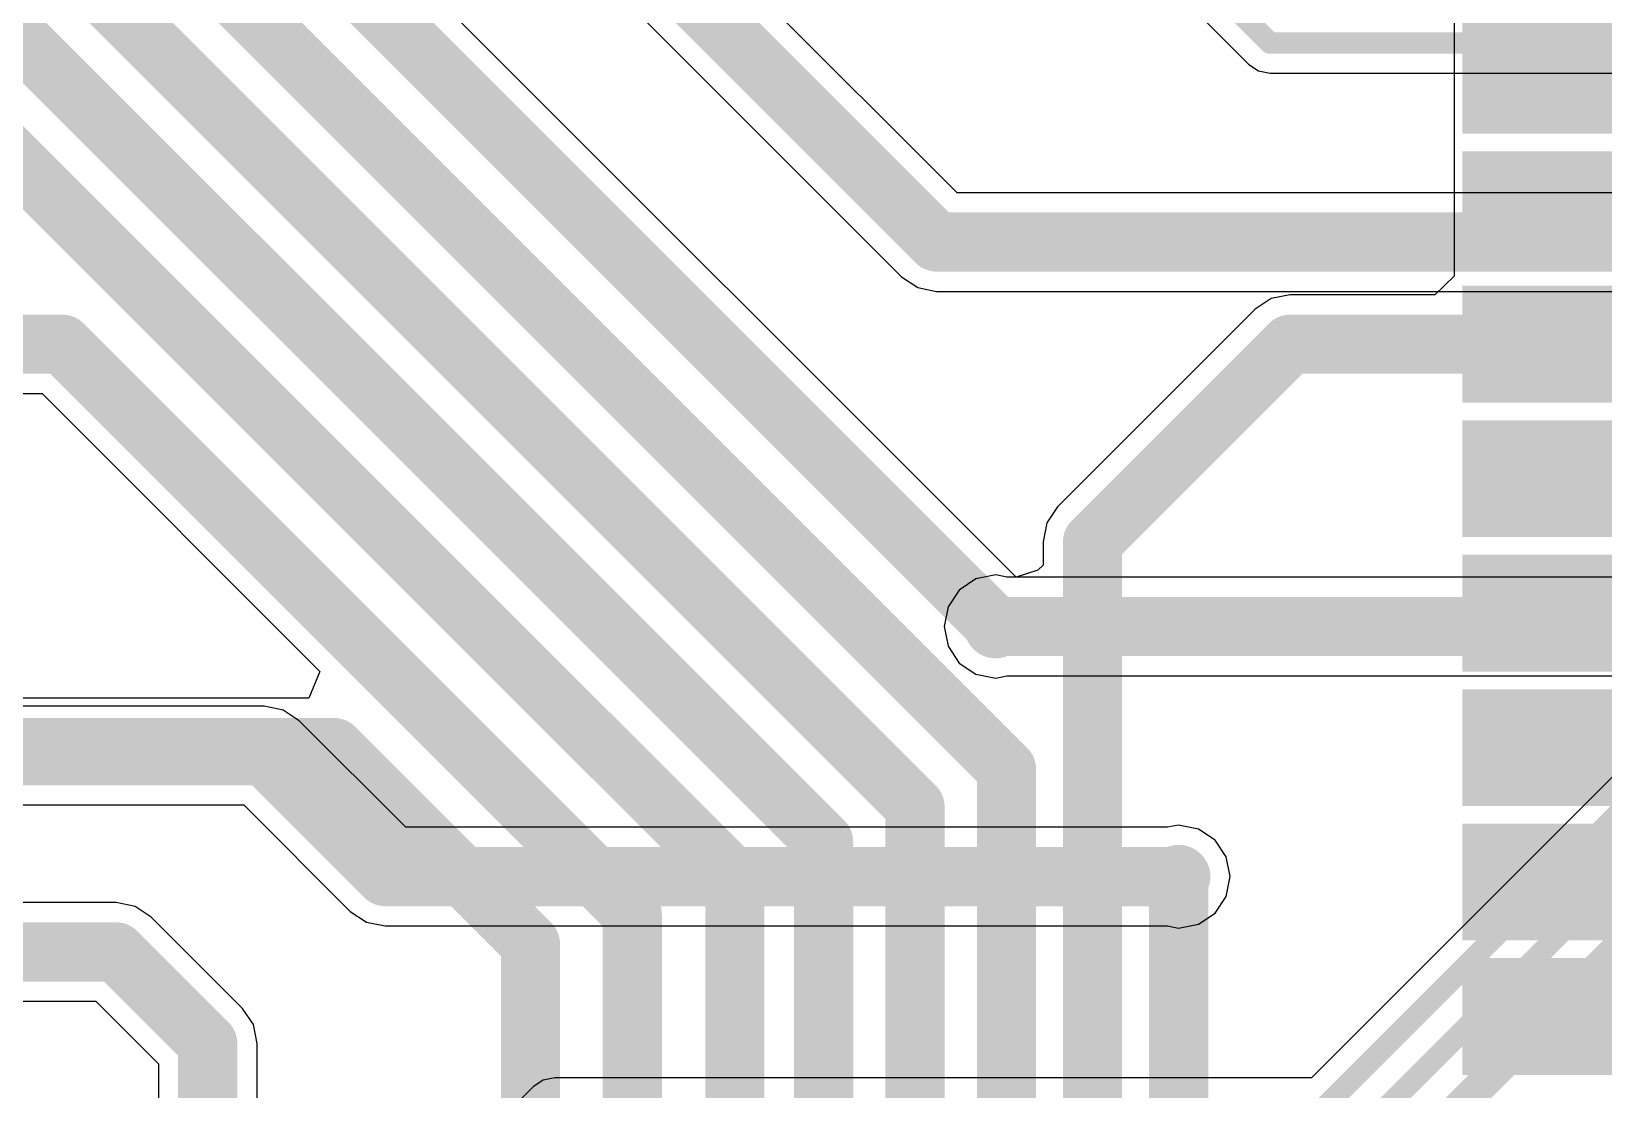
# Model space of a CAD drawing. Header units: millimetres. Extents: x -0.71 to 2.98, y -0.65 to 2.9.
# Drawn here: x 0.982 to 1.567, y 1.686 to 2.079 of the extents above; entities that cross this region are included whole.
import ezdxf

# ---------------------------------------------------------------- set-up
doc = ezdxf.new("R2010")
doc.units = ezdxf.units.MM
doc.header["$MEASUREMENT"] = 0
for name, color, linetype in [('BottomLayer', 5, 'Continuous'), ('BottomSolder', 6, 'Continuous'), ('Mechanical2', 216, 'Continuous'), ('TopLayer', 1, 'Continuous'), ('TopPaste', 8, 'Continuous'), ('TopSolder', 216, 'Continuous'), ('ViaHoleLayer', 16, 'Continuous')]:
    doc.layers.add(name, color=color, linetype=linetype)

# ---------------------------------------------------------------- blocks, each defined once
blk = doc.blocks.new('ESP32_WROVER_E_N8R8_253')
at = {"layer": 'TopLayer'}
for points in [[(0.31496, -0.03228), (0.37402, -0.03228), (0.37402, -0.06772), (0.31496, -0.06772)], [(0.31496, -0.08228), (0.37402, -0.08228), (0.37402, -0.11772), (0.31496, -0.11772)], [(0.31496, -0.13228), (0.37402, -0.13228), (0.37402, -0.16772), (0.31496, -0.16772)], [(0.31496, -0.18228), (0.37402, -0.18228), (0.37402, -0.21772), (0.31496, -0.21772)], [(0.31496, -0.23228), (0.37402, -0.23228), (0.37402, -0.26772), (0.31496, -0.26772)], [(0.31496, -0.28228), (0.37402, -0.28228), (0.37402, -0.31772), (0.31496, -0.31772)], [(0.31496, -0.33228), (0.37402, -0.33228), (0.37402, -0.36772), (0.31496, -0.36772)], [(0.31496, -0.38228), (0.37402, -0.38228), (0.37402, -0.41772), (0.31496, -0.41772)]]:
    blk.add_hatch(color=1, dxfattribs=at).paths.add_polyline_path(points)
at = {"layer": 'TopPaste'}
for points in [[(0.31496, -0.03228), (0.37402, -0.03228), (0.37402, -0.06772), (0.31496, -0.06772)], [(0.31496, -0.08228), (0.37402, -0.08228), (0.37402, -0.11772), (0.31496, -0.11772)], [(0.31496, -0.13228), (0.37402, -0.13228), (0.37402, -0.16772), (0.31496, -0.16772)], [(0.31496, -0.18228), (0.37402, -0.18228), (0.37402, -0.21772), (0.31496, -0.21772)], [(0.31496, -0.23228), (0.37402, -0.23228), (0.37402, -0.26772), (0.31496, -0.26772)], [(0.31496, -0.28228), (0.37402, -0.28228), (0.37402, -0.31772), (0.31496, -0.31772)], [(0.31496, -0.33228), (0.37402, -0.33228), (0.37402, -0.36772), (0.31496, -0.36772)], [(0.31496, -0.38228), (0.37402, -0.38228), (0.37402, -0.41772), (0.31496, -0.41772)]]:
    blk.add_hatch(color=8, dxfattribs=at).paths.add_polyline_path(points)
at = {"layer": 'TopSolder'}
for points in [[(0.31096, -0.02828), (0.37802, -0.02828), (0.37802, -0.07172), (0.31096, -0.07172)], [(0.31096, -0.07828), (0.37802, -0.07828), (0.37802, -0.12172), (0.31096, -0.12172)], [(0.31096, -0.12828), (0.37802, -0.12828), (0.37802, -0.17172), (0.31096, -0.17172)], [(0.31096, -0.17828), (0.37802, -0.17828), (0.37802, -0.22172), (0.31096, -0.22172)], [(0.31096, -0.22828), (0.37802, -0.22828), (0.37802, -0.27172), (0.31096, -0.27172)], [(0.31096, -0.27828), (0.37802, -0.27828), (0.37802, -0.32172), (0.31096, -0.32172)], [(0.31096, -0.32828), (0.37802, -0.32828), (0.37802, -0.37172), (0.31096, -0.37172)], [(0.31096, -0.37828), (0.37802, -0.37828), (0.37802, -0.42172), (0.31096, -0.42172)]]:
    blk.add_hatch(color=216, dxfattribs=at).paths.add_polyline_path(points)

msp = doc.modelspace()

# ---------------------------------------------------------------- hatches: boundary and pattern name
at = {"layer": 'BottomLayer'}
h = msp.add_hatch(color=5, dxfattribs=at)
edge = h.paths.add_edge_path()
edge.add_arc((1.341, 1.858), 0.01181, 0, 360)
h = msp.add_hatch(color=5, dxfattribs=at)
edge = h.paths.add_edge_path()
edge.add_arc((1.409, 1.765), 0.01181, 0, 360)
at = {"layer": 'BottomSolder'}
h = msp.add_hatch(color=6, dxfattribs=at)
edge = h.paths.add_edge_path()
edge.add_arc((1.341, 1.858), 0.00791, 0, 360)
h = msp.add_hatch(color=6, dxfattribs=at)
edge = h.paths.add_edge_path()
edge.add_arc((1.409, 1.765), 0.00791, 0, 360)
at = {"layer": 'TopLayer'}
h = msp.add_hatch(color=1, dxfattribs=at)
edge = h.paths.add_edge_path()
edge.add_arc((1.341, 1.858), 0.01181, 0, 360)
h = msp.add_hatch(color=1, dxfattribs=at)
edge = h.paths.add_edge_path()
edge.add_arc((1.409, 1.765), 0.01181, 0, 360)
at = {"layer": 'TopSolder'}
h = msp.add_hatch(color=216, dxfattribs=at)
edge = h.paths.add_edge_path()
edge.add_arc((1.341, 1.858), 0.00791, 0, 360)
h = msp.add_hatch(color=216, dxfattribs=at)
edge = h.paths.add_edge_path()
edge.add_arc((1.409, 1.765), 0.00791, 0, 360)
at = {"layer": 'ViaHoleLayer'}
h = msp.add_hatch(color=16, dxfattribs=at)
edge = h.paths.add_edge_path()
edge.add_arc((1.341, 1.858), 0.00591, 0, 360)
h = msp.add_hatch(color=16, dxfattribs=at)
edge = h.paths.add_edge_path()
edge.add_arc((1.409, 1.765), 0.00591, 0, 360)

# ---------------------------------------------------------------- linework, layer by layer
at = {"layer": 'BottomLayer'}
for p, q in [((1.3266, 2.01935), (0.95099, 2.39496)), ((0.9254, 2.36865), (1.30602, 1.98802)), ((1.39607, 2.10607), (1.43507, 2.06707)), ((1.43507, 2.06707), (1.43507, 2.06707)), ((1.43507, 2.06707), (1.43871, 2.06464)), ((1.43871, 2.06464), (1.443, 2.06378)), ((1.443, 2.06378), (1.57505, 2.06378)), ((1.59884, 2.01935), (1.3266, 2.01935)), ((1.30602, 1.98802), (1.31198, 1.98404)), ((1.31198, 1.98404), (1.319, 1.98265)), ((1.319, 1.98265), (1.59884, 1.98265)), ((1.341, 1.87718), (1.33366, 1.87572)), ((1.34516, 1.87635), (1.341, 1.87718)), ((1.32744, 1.87156), (1.32328, 1.86534)), ((1.33366, 1.87572), (1.32744, 1.87156)), ((1.6014, 1.87635), (1.34516, 1.87635)), ((1.32328, 1.86534), (1.32182, 1.858)), ((1.32182, 1.858), (1.32328, 1.85066)), ((1.32328, 1.85066), (1.32744, 1.84444)), ((1.32744, 1.84444), (1.33366, 1.84028)), ((1.33366, 1.84028), (1.341, 1.83882)), ((1.341, 1.83882), (1.34516, 1.83965)), ((1.34516, 1.83965), (1.59364, 1.83965)), ((1.59779, 1.82965), (1.45835, 1.69022)), ((1.069, 1.82835), (0.72066, 1.82835)), ((1.07602, 1.82696), (1.069, 1.82835)), ((1.08198, 1.82298), (1.07602, 1.82696)), ((1.1216, 1.78335), (1.08198, 1.82298)), ((0.72066, 1.79165), (1.0614, 1.79165)), ((1.0614, 1.79165), (1.10102, 1.75202)), ((1.40484, 1.78335), (1.1216, 1.78335)), ((1.409, 1.78418), (1.40484, 1.78335)), ((1.41634, 1.78272), (1.409, 1.78418)), ((1.42256, 1.77856), (1.41634, 1.78272)), ((1.42672, 1.77234), (1.42256, 1.77856)), ((1.42818, 1.765), (1.42672, 1.77234)), ((1.42672, 1.75766), (1.42818, 1.765)), ((1.014, 1.75535), (0.7166, 1.75535)), ((1.02102, 1.75396), (1.014, 1.75535)), ((1.02698, 1.74998), (1.02102, 1.75396)), ((1.42256, 1.75144), (1.42672, 1.75766)), ((1.06098, 1.71598), (1.02698, 1.74998)), ((1.10102, 1.75202), (1.10698, 1.74804)), ((1.10698, 1.74804), (1.114, 1.74665)), ((1.41634, 1.74728), (1.42256, 1.75144)), ((1.114, 1.74665), (1.40484, 1.74665)), ((1.40484, 1.74665), (1.409, 1.74582)), ((1.409, 1.74582), (1.41634, 1.74728)), ((0.709, 1.71865), (1.0064, 1.71865)), ((1.0064, 1.71865), (1.02965, 1.6954)), ((1.06496, 1.71002), (1.06098, 1.71598)), ((1.06635, 1.703), (1.06496, 1.71002)), ((1.06635, 1.5), (1.06635, 1.703)), ((1.02965, 1.6954), (1.02965, 1.5076)), ((1.17271, 1.68936), (1.16907, 1.68693)), ((1.177, 1.69022), (1.17271, 1.68936)), ((1.45835, 1.69022), (1.177, 1.69022)), ((1.177, 1.69022), (1.177, 1.69022)), ((1.16907, 1.68693), (1.10121, 1.61907)), ((1.16907, 1.68693), (1.16907, 1.68693))]:
    msp.add_line(p, q, dxfattribs=at)
for points, const_width in [([(0.93331, 2.38669), (1.319, 2.001)], 0.022), ([(1.404, 2.114), (1.443, 2.075)], 0.008), ([(1.443, 2.075), (1.5797, 2.075)], 0.008), ([(1.319, 2.001), (1.603, 2.001)], 0.022), ([(1.341, 1.858), (1.60556, 1.858)], 0.022), ([(1.145, 1.311), (1.69251, 1.85851)], 0.012), ([(1.468, 1.661), (1.663, 1.856)], 0.008), ([(1.463, 1.679), (1.63569, 1.8517)], 0.008), ([(0.7165, 1.81), (1.069, 1.81)], 0.022), ([(1.069, 1.81), (1.114, 1.765)], 0.022), ([(1.114, 1.765), (1.409, 1.765)], 0.022), ([(0.709, 1.737), (1.014, 1.737)], 0.022), ([(1.014, 1.737), (1.048, 1.703)], 0.022), ([(1.048, 1.5), (1.048, 1.703)], 0.022)]:
    msp.add_lwpolyline(points, dxfattribs=dict(at, const_width=const_width))
for points, const_width in [([(1.441, 2.075, 1), (1.445, 2.075, 1)], 0.004), ([(1.441, 2.075, 1), (1.445, 2.075, 1)], 0.004), ([(1.3135, 2.001, 1), (1.3245, 2.001, 1)], 0.011), ([(1.3135, 2.001, 1), (1.3245, 2.001, 1)], 0.011), ([(1.3355, 1.858, 1), (1.3465, 1.858, 1)], 0.011), ([(1.0635, 1.81, 1), (1.0745, 1.81, 1)], 0.011), ([(1.0635, 1.81, 1), (1.0745, 1.81, 1)], 0.011), ([(1.1085, 1.765, 1), (1.1195, 1.765, 1)], 0.011), ([(1.1085, 1.765, 1), (1.1195, 1.765, 1)], 0.011), ([(1.4035, 1.765, 1), (1.4145, 1.765, 1)], 0.011), ([(1.0085, 1.737, 1), (1.0195, 1.737, 1)], 0.011), ([(1.0085, 1.737, 1), (1.0195, 1.737, 1)], 0.011), ([(1.0425, 1.703, 1), (1.0535, 1.703, 1)], 0.011), ([(1.0425, 1.703, 1), (1.0535, 1.703, 1)], 0.011)]:
    msp.add_lwpolyline(points, format="xyb", close=True, dxfattribs=dict(at, const_width=const_width))
at = {"layer": 'Mechanical2', "const_width": 0.01}
msp.add_lwpolyline([(2.97335, 1.12706, 1), (-0.56996, 1.12706, 1)], format="xyb", close=True, dxfattribs=at)
at = {"layer": 'TopLayer'}
for p, q in [((1.34865, 1.87631), (1.0743, 2.15065)), ((1.51145, 2.08772), (1.51145, 2.03828)), ((1.51145, 2.03828), (1.51145, 2.03828)), ((1.51145, 2.03828), (1.51145, 2.03772)), ((1.51145, 2.03772), (1.51145, 2.03772)), ((1.51145, 2.03772), (1.51145, 1.98828)), ((1.51145, 1.98828), (1.50432, 1.98135)), ((1.43746, 1.97598), (1.36402, 1.90254)), ((1.44342, 1.97996), (1.43746, 1.97598)), ((1.45044, 1.98135), (1.44342, 1.97996)), ((1.50432, 1.98135), (1.45044, 1.98135)), ((0.90266, 1.94465), (0.9864, 1.94465)), ((0.9864, 1.94465), (1.08969, 1.84135)), ((1.36402, 1.90254), (1.36004, 1.89658)), ((1.36004, 1.89658), (1.35865, 1.88956)), ((1.35865, 1.88956), (1.35865, 1.88086)), ((1.35661, 1.879), (1.34865, 1.87631)), ((1.35865, 1.88086), (1.35661, 1.879)), ((1.08969, 1.84135), (1.08555, 1.83135)), ((1.08555, 1.83135), (0.9069, 1.83135))]:
    msp.add_line(p, q, dxfattribs=at)
for points, const_width in [([(0.937, 2.213), (1.345, 1.805)], 0.022), ([(1.023, 2.176), (1.34069, 1.85831)], 0.022), ([(0.939, 2.163), (1.311, 1.791)], 0.022), ([(0.942, 2.113), (1.277, 1.778)], 0.022), ([(0.945, 2.063), (1.244, 1.764)], 0.022), ([(0.859, 1.963), (0.994, 1.963)], 0.022), ([(0.994, 1.963), (1.20585, 1.75115)], 0.022), ([(1.377, 1.88956), (1.45044, 1.963)], 0.022), ([(1.45044, 1.963), (1.54798, 1.963)], 0.022), ([(1.54798, 1.913), (1.54898, 1.912)], 0.01), ([(1.54898, 1.912), (1.62, 1.912)], 0.01), ([(1.377, 1.605), (1.377, 1.88956)], 0.022), ([(0.859, 1.813), (1.095, 1.813)], 0.022), ([(1.095, 1.813), (1.168, 1.74)], 0.022), ([(1.54798, 1.813), (1.827, 1.813)], 0.012), ([(1.345, 1.583), (1.345, 1.805)], 0.022), ([(1.311, 1.561), (1.311, 1.791)], 0.022), ([(1.277, 1.545), (1.277, 1.778)], 0.022), ([(1.244, 1.53), (1.244, 1.764)], 0.022), ([(1.409, 1.62689), (1.409, 1.765)], 0.022), ([(1.20585, 1.52015), (1.20585, 1.75115)], 0.022), ([(1.168, 1.514), (1.168, 1.74)], 0.022)]:
    msp.add_lwpolyline(points, dxfattribs=dict(at, const_width=const_width))
for points, const_width in [([(0.9885, 1.963, 1), (0.9995, 1.963, 1)], 0.011), ([(0.9885, 1.963, 1), (0.9995, 1.963, 1)], 0.011), ([(1.44494, 1.963, 1), (1.45594, 1.963, 1)], 0.011), ([(1.44494, 1.963, 1), (1.45594, 1.963, 1)], 0.011), ([(1.54248, 1.963, 1), (1.55348, 1.963, 1)], 0.011), ([(1.54548, 1.913, 1), (1.55048, 1.913, 1)], 0.005), ([(1.54648, 1.912, 1), (1.55148, 1.912, 1)], 0.005), ([(1.54648, 1.912, 1), (1.55148, 1.912, 1)], 0.005), ([(1.3715, 1.88956, 1), (1.3825, 1.88956, 1)], 0.011), ([(1.3715, 1.88956, 1), (1.3825, 1.88956, 1)], 0.011), ([(1.33519, 1.85831, 1), (1.34619, 1.85831, 1)], 0.011), ([(1.0895, 1.813, 1), (1.1005, 1.813, 1)], 0.011), ([(1.0895, 1.813, 1), (1.1005, 1.813, 1)], 0.011), ([(1.54498, 1.813, 1), (1.55098, 1.813, 1)], 0.006), ([(1.3395, 1.805, 1), (1.3505, 1.805, 1)], 0.011), ([(1.3395, 1.805, 1), (1.3505, 1.805, 1)], 0.011), ([(1.3055, 1.791, 1), (1.3165, 1.791, 1)], 0.011), ([(1.3055, 1.791, 1), (1.3165, 1.791, 1)], 0.011), ([(1.2715, 1.778, 1), (1.2825, 1.778, 1)], 0.011), ([(1.2715, 1.778, 1), (1.2825, 1.778, 1)], 0.011), ([(1.2385, 1.764, 1), (1.2495, 1.764, 1)], 0.011), ([(1.2385, 1.764, 1), (1.2495, 1.764, 1)], 0.011), ([(1.4035, 1.765, 1), (1.4145, 1.765, 1)], 0.011), ([(1.20035, 1.75115, 1), (1.21135, 1.75115, 1)], 0.011), ([(1.20035, 1.75115, 1), (1.21135, 1.75115, 1)], 0.011), ([(1.1625, 1.74, 1), (1.1735, 1.74, 1)], 0.011), ([(1.1625, 1.74, 1), (1.1735, 1.74, 1)], 0.011)]:
    msp.add_lwpolyline(points, format="xyb", close=True, dxfattribs=dict(at, const_width=const_width))

# ---------------------------------------------------------------- block references
msp.add_blockref('ESP32_WROVER_E_N8R8_253', (1.20349, 2.113))

doc.saveas('drawing.dxf')
